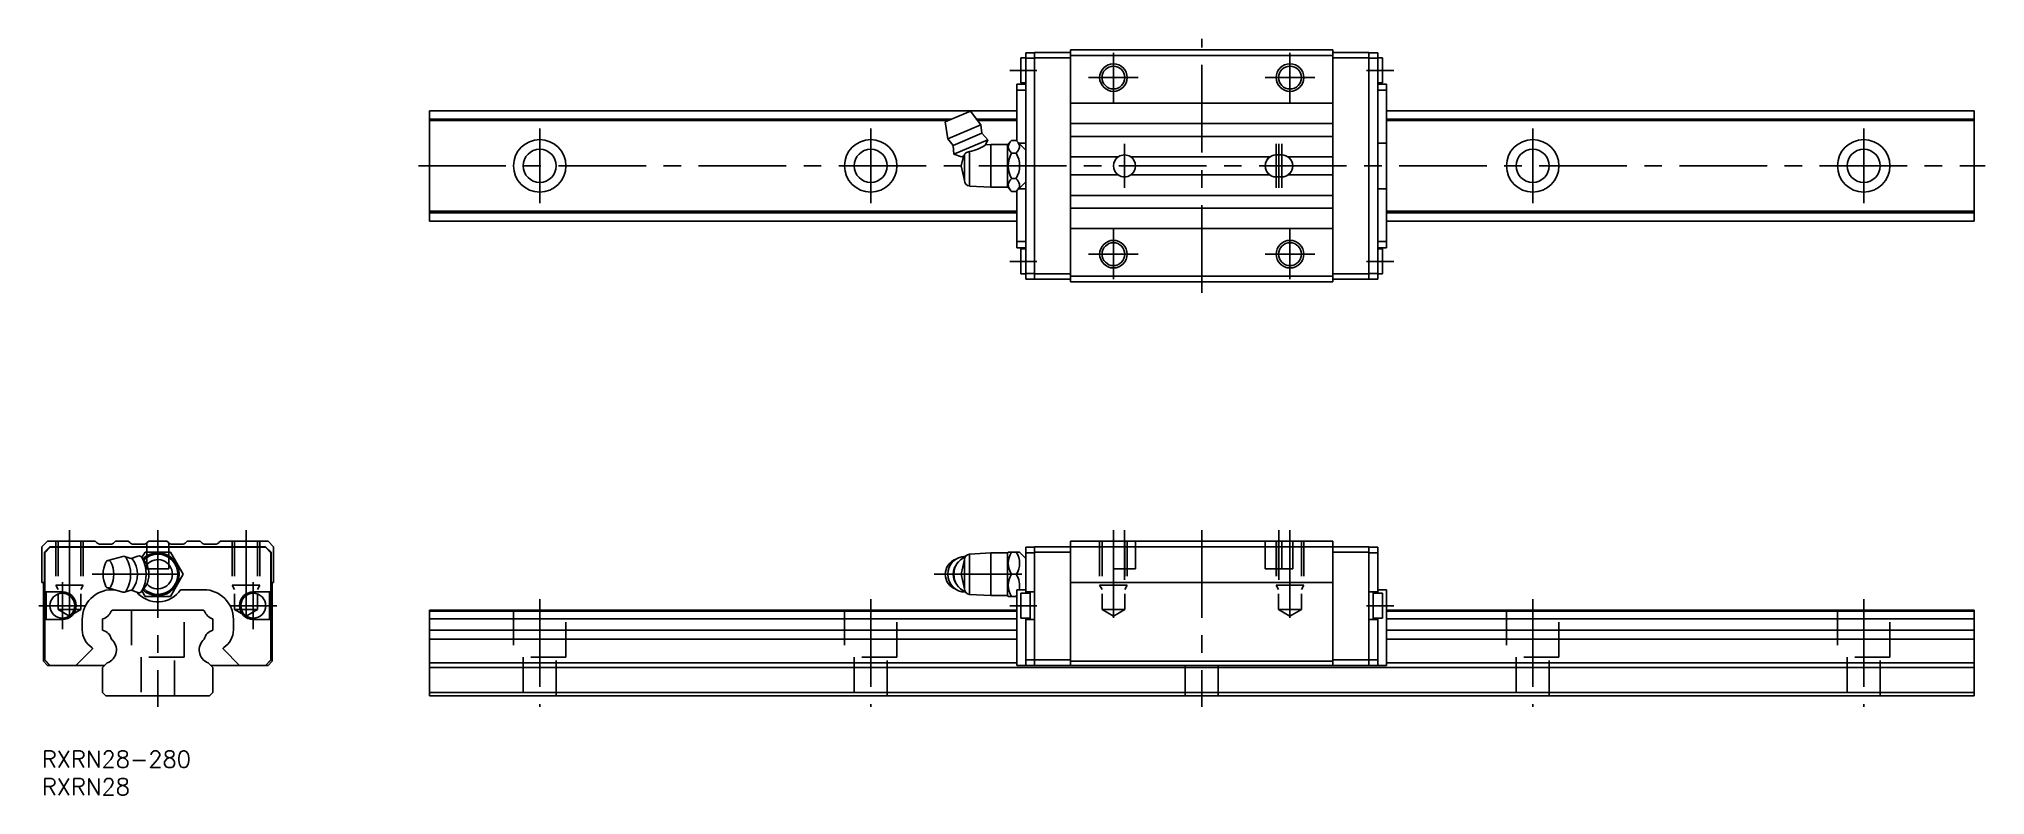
# Model space of a CAD drawing. Extents: x -1 to 352, y -8 to 129.
import ezdxf

# ---------------------------------------------------------------- set-up
doc = ezdxf.new("R2010")
doc.units = 0
doc.header["$LTSCALE"] = 0.5
doc.linetypes.add('CENTER', pattern=[50.8, 31.75, -6.35, 6.35, -6.35])
doc.linetypes.add('DASHED', pattern=[19.05, 12.7, -6.35])
for name, color, linetype in [('MSM_CENTER', 1, 'CENTER'), ('MSM_CONTINUOUS', 7, 'CONTINUOUS'), ('MSM_DASHED', 4, 'DASHED'), ('MSM_NARROW', 5, 'CONTINUOUS'), ('MSM_PART_NUMBER', 7, 'CONTINUOUS')]:
    doc.layers.add(name, color=color, linetype=linetype)
doc.styles.get("Standard").update_dxf_attribs({"font": 'txt.shx', "height": 2, "bigfont": 'bigfont.shx'})

# ---------------------------------------------------------------- blocks, each defined once
blk = doc.blocks.new('*U67')
at = {"layer": 'MSM_PART_NUMBER'}
blk.add_text('RXRN28-280', height=3, dxfattribs=at).set_placement((0, -3))
blk = doc.blocks.new('*U68')
at = {"layer": 'MSM_PART_NUMBER'}
blk.add_text('RXRN28', height=3, dxfattribs=at).set_placement((0, -8))

msp = doc.modelspace()

# ---------------------------------------------------------------- linework, layer by layer
at = {"layer": 'MSM_CENTER'}
for p, q in [((210.23, 82.99), (210.23, 128.99)), ((194.23, 117.49), (194.23, 126.49)), ((226.23, 117.49), (226.23, 126.49)), ((175.43, 123.29), (180.33, 123.29)), ((189.73, 121.99), (198.73, 121.99)), ((221.73, 121.99), (230.73, 121.99)), ((245.03, 123.29), (240.13, 123.29)), ((90.23, 112.74), (90.23, 99.24)), ((150.23, 112.74), (150.23, 99.24)), ((196.23, 109.98), (196.23, 101.99)), ((223.73, 109.99), (223.73, 101.99)), ((224.23, 109.99), (224.23, 101.99)), ((224.73, 109.99), (224.73, 101.99)), ((270.23, 112.74), (270.23, 99.24)), ((330.23, 112.74), (330.23, 99.24)), ((68.23, 105.99), (352.23, 105.99)), ((194.23, 85.49), (194.23, 94.49)), ((226.23, 85.49), (226.23, 94.49)), ((175.43, 88.69), (180.33, 88.69)), ((189.73, 89.99), (198.73, 89.99)), ((221.73, 89.99), (230.73, 89.99)), ((245.03, 88.69), (240.13, 88.69)), ((5, 40), (5, 22.41)), ((21, 40), (21, 8)), ((37, 40), (37, 22.41)), ((194.23, 40), (194.23, 22.41)), ((196.23, 40), (196.23, 31)), ((210.23, 40), (210.23, 8)), ((224.23, 40), (224.23, 31)), ((226.23, 40), (226.23, 22.41)), ((9.1, 32), (27.61, 32)), ((161.73, 32), (180.33, 32)), ((3.7, 22.05), (3.7, 30.55)), ((38.3, 22.05), (38.3, 30.55)), ((-0.55, 26.3), (7.95, 26.3)), ((34.05, 26.3), (42.55, 26.3)), ((90.23, 27.5), (90.23, 8)), ((150.23, 27.5), (150.23, 8)), ((175.43, 26.3), (180.33, 26.3)), ((245.03, 26.3), (240.13, 26.3)), ((270.23, 27.5), (270.23, 8)), ((330.23, 27.5), (330.23, 8))]:
    msp.add_line(p, q, dxfattribs=at)
at = {"layer": 'MSM_CONTINUOUS'}
for p, q in [((177.43, 125.54), (177.43, 121.04)), ((178.33, 125.54), (177.43, 125.54)), ((178.33, 85.49), (178.33, 126.49)), ((179.93, 126.49), (178.33, 126.49)), ((179.93, 125.49), (178.33, 125.49)), ((179.93, 85.44), (179.93, 126.54)), ((179.93, 126.54), (186.43, 126.54)), ((179.93, 125.54), (186.43, 125.54)), ((186.43, 126.99), (234.03, 126.99)), ((186.43, 84.99), (186.43, 126.99)), ((186.43, 125.99), (234.03, 125.99)), ((234.03, 84.99), (234.03, 126.99)), ((240.53, 126.54), (234.03, 126.54)), ((240.53, 125.54), (234.03, 125.54)), ((240.53, 126.54), (240.53, 85.44)), ((240.53, 126.49), (242.13, 126.49)), ((240.53, 125.49), (242.13, 125.49)), ((242.13, 126.49), (242.13, 85.49)), ((243.03, 125.54), (242.13, 125.54)), ((243.03, 125.54), (243.03, 121.04)), ((178.33, 120.82), (176.73, 120.82)), ((176.73, 110.46), (176.73, 120.82)), ((177.43, 121.04), (178.33, 121.04)), ((242.13, 121.04), (243.03, 121.04)), ((242.13, 120.82), (243.73, 120.82)), ((243.73, 120.82), (243.73, 91.15)), ((178.33, 119.69), (176.73, 119.69)), ((186.43, 117.34), (234.03, 117.34)), ((242.13, 119.69), (243.73, 119.69)), ((70.23, 115.99), (70.23, 95.99)), ((70.23, 115.99), (176.73, 115.99)), ((70.23, 114.47), (164.95, 114.47)), ((70.23, 114.19), (164.28, 114.19)), ((163.73, 113.95), (168.34, 115.91)), ((163.73, 113.95), (164.21, 110.89)), ((164.21, 110.89), (170.21, 113.44)), ((170.21, 113.44), (168.34, 115.91)), ((169.43, 114.47), (176.73, 114.47)), ((169.64, 114.19), (176.73, 114.19)), ((170.4, 111.89), (170.21, 113.44)), ((186.43, 113.64), (234.03, 113.64)), ((243.73, 115.99), (350.23, 115.99)), ((243.73, 114.47), (350.23, 114.47)), ((243.73, 114.19), (350.23, 114.19)), ((350.23, 115.99), (350.23, 95.99)), ((164.21, 110.89), (165.18, 109.68)), ((165.18, 109.68), (170.4, 111.89)), ((165.18, 109.68), (165.3, 108.1)), ((165.3, 108.1), (171.45, 110.71)), ((171.45, 110.71), (170.4, 111.89)), ((172.03, 109.86), (171.03, 109.8)), ((171.04, 109.79), (171.45, 110.71)), ((172.03, 102.11), (172.03, 109.86)), ((175.03, 109.86), (172.03, 109.86)), ((175.77, 110.6), (175.03, 109.86)), ((175.03, 102.11), (175.03, 109.86)), ((175.77, 110.6), (176.6, 110.6)), ((178.33, 108.86), (176.6, 110.6)), ((178.33, 110.13), (177.06, 110.13)), ((186.43, 111.34), (234.03, 111.34)), ((242.13, 110.13), (243.73, 110.13)), ((165.3, 108.1), (166.7, 107.61)), ((167.03, 107.75), (166.63, 105.99)), ((166.63, 105.99), (167.23, 103.34)), ((166.7, 107.61), (167.15, 107.8)), ((167.15, 107.8), (167.23, 107.97)), ((167.23, 103.34), (167.23, 107.97)), ((168.12, 102.34), (168.12, 108.58)), ((175.77, 108.29), (176.6, 108.29)), ((186.43, 107.64), (195.1, 107.64)), ((197.36, 107.64), (222.6, 107.64)), ((224.73, 107.99), (223.73, 107.99)), ((225.86, 107.64), (234.03, 107.64)), ((168.12, 102.34), (172.03, 102.11)), ((175.77, 103.68), (176.6, 103.68)), ((176.6, 101.37), (178.33, 103.11)), ((186.43, 104.34), (195.1, 104.34)), ((197.36, 104.34), (222.6, 104.34)), ((223.73, 103.99), (224.73, 103.99)), ((225.86, 104.34), (234.03, 104.34)), ((172.03, 102.11), (175.03, 102.11)), ((175.03, 102.11), (175.77, 101.37)), ((175.77, 101.37), (176.6, 101.37)), ((176.73, 91.15), (176.73, 101.51)), ((178.33, 101.84), (177.06, 101.84)), ((186.43, 100.64), (234.03, 100.64)), ((242.13, 101.84), (243.73, 101.84)), ((70.23, 97.79), (176.73, 97.79)), ((70.23, 97.5), (176.73, 97.5)), ((70.23, 95.99), (176.73, 95.99)), ((186.43, 98.34), (234.03, 98.34)), ((243.73, 97.79), (350.23, 97.79)), ((243.73, 97.5), (350.23, 97.5)), ((243.73, 95.99), (350.23, 95.99)), ((178.33, 92.29), (176.73, 92.29)), ((186.43, 94.64), (234.03, 94.64)), ((242.13, 92.29), (243.73, 92.29)), ((178.33, 91.15), (176.73, 91.15)), ((177.43, 90.94), (177.43, 86.44)), ((178.33, 90.94), (177.43, 90.94)), ((242.13, 91.15), (243.73, 91.15)), ((243.03, 90.94), (242.13, 90.94)), ((243.03, 90.94), (243.03, 86.44)), ((177.43, 86.44), (178.33, 86.44)), ((179.93, 86.49), (178.33, 86.49)), ((179.93, 85.49), (178.33, 85.49)), ((179.93, 86.44), (186.43, 86.44)), ((179.93, 85.44), (186.43, 85.44)), ((186.43, 85.99), (234.03, 85.99)), ((186.43, 84.99), (234.03, 84.99)), ((240.53, 86.44), (234.03, 86.44)), ((240.53, 85.44), (234.03, 85.44)), ((240.53, 86.49), (242.13, 86.49)), ((240.53, 85.49), (242.13, 85.49)), ((242.13, 86.44), (243.03, 86.44)), ((1, 38), (0, 37)), ((0, 37), (0, 30.5)), ((1.45, 37), (0.45, 36)), ((0.45, 36), (0.45, 16.5)), ((1.5, 36.9), (0.5, 35.9)), ((0.5, 35.9), (0.5, 28.8)), ((9.65, 38), (1, 38)), ((40.55, 37), (1.45, 37)), ((40.5, 36.9), (1.5, 36.9)), ((9.91, 37.74), (9.65, 38)), ((12.39, 37.45), (10.61, 37.45)), ((13.35, 38), (13.09, 37.74)), ((15.65, 38), (13.35, 38)), ((15.91, 37.74), (15.65, 38)), ((16.2, 34.86), (17.39, 35.3)), ((18.39, 37.45), (16.61, 37.45)), ((18.69, 36), (18.13, 35.02)), ((23.31, 36), (18.69, 36)), ((19.35, 38), (19.09, 37.74)), ((22.65, 38), (19.35, 38)), ((22.91, 37.74), (22.65, 38)), ((25.61, 32), (23.31, 36)), ((25.39, 37.45), (23.61, 37.45)), ((26.35, 38), (26.09, 37.74)), ((28.65, 38), (26.35, 38)), ((28.91, 37.74), (28.65, 38)), ((31.39, 37.45), (29.61, 37.45)), ((32.35, 38), (32.09, 37.74)), ((41, 38), (32.35, 38)), ((41.5, 35.9), (40.5, 36.9)), ((41.55, 36), (40.55, 37)), ((42, 37), (41, 38)), ((41.5, 28.8), (41.5, 35.9)), ((41.55, 16.5), (41.55, 36)), ((42, 30.5), (42, 37)), ((172.03, 35.88), (168.12, 35.64)), ((168.12, 28.36), (168.12, 35.64)), ((175.03, 35.88), (172.03, 35.88)), ((172.03, 28.13), (172.03, 35.88)), ((175.15, 36), (175.03, 35.88)), ((175.03, 28.13), (175.03, 35.88)), ((177.21, 36), (175.15, 36)), ((178.33, 34.88), (177.21, 36)), ((179.93, 36.9), (178.33, 36.9)), ((178.33, 28.55), (178.33, 36.9)), ((179.93, 35.9), (178.33, 35.9)), ((179.93, 15.5), (179.93, 37)), ((179.93, 37), (240.53, 37)), ((179.93, 36), (186.43, 36)), ((186.43, 38), (234.03, 38)), ((186.43, 15.5), (186.43, 38)), ((234.03, 15.5), (234.03, 38)), ((240.53, 36), (234.03, 36)), ((240.53, 37), (240.53, 15.5)), ((240.53, 36.9), (242.13, 36.9)), ((240.53, 35.9), (242.13, 35.9)), ((242.13, 36.9), (242.13, 28.55)), ((11.92, 34.48), (14.68, 35.24)), ((14.98, 35.24), (16.34, 34.82)), ((18.06, 35.11), (18.91, 34.01)), ((23.31, 28), (25.61, 32)), ((167.23, 34.65), (166.63, 32)), ((166.63, 32), (167.23, 29.35)), ((167.23, 29.35), (167.23, 34.65)), ((175.77, 32), (176.6, 32)), ((0, 30.5), (0.25, 30.5)), ((0.25, 30.5), (0.25, 16.25)), ((0.5, 28.8), (3.7, 28.8)), ((0.75, 28.8), (0.75, 23.8)), ((11.92, 29.52), (14.68, 28.76)), ((13.08, 29.2), (12.67, 29.2)), ((14.98, 28.76), (16.34, 29.18)), ((16.2, 29.14), (17.39, 28.7)), ((18.06, 28.89), (18.91, 29.99)), ((18.13, 28.98), (18.69, 28)), ((29.33, 29.2), (25.14, 29.2)), ((38.3, 28.8), (41.5, 28.8)), ((41.25, 23.8), (41.25, 28.8)), ((41.75, 16.25), (41.75, 30.5)), ((41.75, 30.5), (42, 30.5)), ((168.12, 28.36), (172.03, 28.13)), ((176.73, 28.26), (176.6, 28)), ((176.73, 15.5), (176.73, 29.2)), ((178.33, 29.2), (176.73, 29.2)), ((179.13, 28.55), (177.43, 28.55)), ((177.43, 28.55), (177.43, 24.05)), ((179.93, 28.8), (178.33, 28.8)), ((179.13, 23.8), (179.13, 28.8)), ((186.43, 30.5), (234.03, 30.5)), ((240.53, 28.8), (242.13, 28.8)), ((241.33, 23.8), (241.33, 28.8)), ((243.03, 28.55), (241.33, 28.55)), ((242.13, 29.2), (243.73, 29.2)), ((243.03, 28.55), (243.03, 24.05)), ((243.73, 15.5), (243.73, 29.2)), ((12.8, 25.5), (12.52, 25.34)), ((29.2, 25.5), (12.8, 25.5)), ((18.69, 28), (23.31, 28)), ((29.48, 25.34), (29.2, 25.5)), ((70.23, 25.5), (176.73, 25.5)), ((70.23, 10), (70.23, 25.5)), ((70.23, 25.34), (176.73, 25.34)), ((172.03, 28.13), (175.03, 28.13)), ((175.03, 28.13), (175.15, 28)), ((175.15, 28), (176.73, 28)), ((243.73, 25.5), (350.23, 25.5)), ((243.73, 25.34), (350.23, 25.34)), ((350.23, 10), (350.23, 25.5)), ((3.7, 23.8), (0.5, 23.8)), ((0.5, 23.8), (0.5, 16.5)), ((7.3, 23.83), (7.3, 21.92)), ((11, 23.94), (11, 21.86)), ((31, 21.86), (31, 23.94)), ((34.7, 21.92), (34.7, 23.83)), ((41.5, 23.8), (38.3, 23.8)), ((41.5, 16.5), (41.5, 23.8)), ((70.23, 23.94), (176.73, 23.94)), ((70.23, 21.86), (176.73, 21.86)), ((177.43, 24.05), (179.13, 24.05)), ((178.33, 15.5), (178.33, 24.05)), ((179.93, 23.8), (178.33, 23.8)), ((240.53, 23.8), (242.13, 23.8)), ((241.33, 24.05), (243.03, 24.05)), ((242.13, 24.05), (242.13, 15.5)), ((243.73, 23.94), (350.23, 23.94)), ((243.73, 21.86), (350.23, 21.86)), ((9.09, 18.42), (6.17, 15.5)), ((35.83, 15.5), (32.91, 18.42)), ((70.23, 20.24), (176.73, 20.24)), ((243.73, 20.24), (350.23, 20.24)), ((0.25, 16.25), (1, 15.5)), ((0.45, 16.5), (1.45, 15.5)), ((0.5, 16.5), (1.5, 15.5)), ((1, 15.5), (11.4, 15.5)), ((11.85, 15.95), (11, 15.1)), ((11, 15.1), (11, 10.6)), ((31, 15.1), (30.15, 15.95)), ((30.6, 15.5), (41, 15.5)), ((31, 10.6), (31, 15.1)), ((40.5, 15.5), (41.5, 16.5)), ((40.55, 15.5), (41.55, 16.5)), ((41, 15.5), (41.75, 16.25)), ((70.23, 15.95), (176.73, 15.95)), ((70.23, 15.1), (350.23, 15.1)), ((176.73, 15.5), (243.73, 15.5)), ((186.43, 16.5), (178.33, 16.5)), ((186.43, 16.25), (234.03, 16.25)), ((234.03, 16.5), (242.13, 16.5)), ((243.73, 15.95), (350.23, 15.95)), ((11, 10.6), (11.6, 10)), ((30.4, 10), (31, 10.6)), ((70.23, 10.6), (350.23, 10.6)), ((11.6, 10), (30.4, 10)), ((70.23, 10), (350.23, 10))]:
    msp.add_line(p, q, dxfattribs=at)
for centre, radius in [((194.23, 121.99), 2.07), ((226.23, 121.99), 2.07), ((90.23, 105.99), 4.75), ((150.23, 105.99), 4.75), ((270.23, 105.99), 4.75), ((330.23, 105.99), 4.75), ((90.23, 105.99), 3), ((150.23, 105.99), 3), ((270.23, 105.99), 3), ((330.23, 105.99), 3), ((194.23, 89.99), 2.07), ((226.23, 89.99), 2.07), ((3.7, 26.3), 2.25), ((38.3, 26.3), 2.25)]:
    msp.add_circle(centre, radius, dxfattribs=at)
for centre, radius, start, end in [((167.08, 115.16), 6.66, 278.9382, 306.4783), ((176.29, 109.44), 1.13, 147.819, 187.1039), ((177.67, 108.63), 2.74, 133.9659, 148.8452), ((174.7, 108.63), 2.74, 31.1548, 46.0341), ((176.08, 109.44), 1.13, 352.8961, 32.181), ((167.56, 107.96), 0.328, 145.0505, 178.7503), ((168.13, 107.45), 1.1, 107.1209, 140.1281), ((168.49, 106.6), 2.01, 100.6547, 109.631), ((177.03, 109.74), 1.91, 193.1567, 228.9785), ((179.79, 105.99), 4.64, 150.1609, 209.8391), ((175.34, 109.74), 1.91, 311.0215, 346.8433), ((172.57, 105.99), 4.64, 330.1609, 29.8391), ((196.23, 105.99), 2, 124.4115, 235.5885), ((196.23, 105.96), 2.02, 55.9202, 124.0798), ((196.23, 105.99), 2, 304.4115, 55.5885), ((223.73, 105.99), 2, 90, 270), ((223.73, 105.99), 2, 124.4115, 235.5885), ((224.73, 105.99), 2, 270, 90), ((224.73, 105.99), 2, 304.4115, 55.5885), ((168.23, 103.34), 1, 180.0008, 263.2233), ((177.03, 102.23), 1.91, 131.0215, 166.8433), ((176.29, 102.53), 1.13, 172.8961, 212.181), ((175.34, 102.23), 1.91, 13.1567, 48.9785), ((176.08, 102.53), 1.13, 327.819, 7.1039), ((196.23, 106.01), 2.02, 235.9202, 304.0798), ((177.67, 103.34), 2.74, 211.1548, 226.0341), ((174.7, 103.34), 2.74, 313.9659, 328.8452), ((10.61, 38.45), 1, 225, 270), ((12.39, 38.45), 1, 270, 315), ((16.61, 38.45), 1, 225, 270), ((17.6, 34.75), 0.589, 27.8192, 110.3634), ((21, 32), 3.88, 226.0602, 133.9398), ((18.39, 38.45), 1, 270, 315), ((21, 32), 3.64, 225.6043, 134.3957), ((23.61, 38.45), 1, 225, 270), ((25.39, 38.45), 1, 270, 315), ((29.61, 38.45), 1, 225, 270), ((31.39, 38.45), 1, 270, 315), ((168.23, 34.65), 1, 96.7767, 179.9992), ((178.69, 34), 3.54, 145.6279, 214.3721), ((173.68, 34), 3.54, 325.6279, 34.3721), ((16.19, 32), 5.1, 154.2008, 205.7992), ((12.05, 34.01), 0.495, 25.5518, 154.4482), ((7.91, 32), 5.1, 334.2008, 25.7992), ((14.82, 34.73), 0.525, 29.5122, 105.3259), ((9.99, 32), 6.08, 330.505, 29.495), ((12.66, 32), 4.63, 322.579, 37.421), ((12.47, 32), 6.41, 331.842, 28.158), ((14.85, 32), 4.53, 333.67, 26.33), ((21, 32), 2.65, 221.5195, 138.4805), ((166.61, 32), 2.87, 108.8608, 251.1392), ((167.45, 32), 3.25, 90.3935, 269.6065), ((168.21, 32), 3.03, 137.3434, 222.6566), ((168.74, 32), 3.44, 113.5657, 246.4343), ((178.69, 30), 3.54, 145.6279, 214.3721), ((173.68, 30), 3.54, 346.8903, 34.3721), ((3.7, 26.3), 2.5, 270, 90), ((12.67, 23.83), 5.37, 90, 180), ((12.05, 29.99), 0.495, 205.5521, 334.4479), ((14.82, 29.27), 0.525, 254.6741, 330.4878), ((21, 32), 5, 220.1637, 325.9589), ((17.6, 29.25), 0.589, 249.6365, 332.1807), ((29.33, 23.83), 5.37, 0, 90), ((38.3, 26.3), 2.5, 90, 270), ((168.23, 29.35), 1, 180.0008, 263.2233), ((10.52, 25.98), 2.1, 283.2606, 342.1055), ((31.48, 25.98), 2.1, 197.8945, 256.7394), ((11.07, 21.92), 3.77, 180, 237.668), ((10.52, 19.82), 2.1, 11.6299, 76.7394), ((31.48, 19.82), 2.1, 103.2606, 168.3701), ((30.93, 21.92), 3.77, 302.332, 0), ((8.95, 18.56), 0.2, 314.9997, 57.6696), ((11, 18.3), 2.5, 289.8363, 50.9443), ((31, 18.3), 2.5, 129.0557, 250.1637), ((33.05, 18.56), 0.2, 122.3304, 225.0003)]:
    msp.add_arc(centre, radius, start, end, dxfattribs=at)
at = {"layer": 'MSM_DASHED'}
for p, q in [((2.5, 38), (2.5, 30)), ((2.93, 38), (2.93, 25.6)), ((7.07, 38), (7.07, 25.6)), ((7.5, 38), (7.5, 30)), ((19, 37.66), (19, 33)), ((23, 33), (23, 37.66)), ((34.5, 38), (34.5, 30)), ((34.93, 38), (34.93, 25.6)), ((39.07, 38), (39.07, 25.6)), ((39.5, 38), (39.5, 30)), ((191.73, 38), (191.73, 30)), ((192.17, 38), (192.17, 25.6)), ((194.23, 38), (194.23, 33)), ((196.3, 38), (196.3, 25.6)), ((196.73, 38), (196.73, 30)), ((198.23, 33), (198.23, 38)), ((221.73, 38), (221.73, 33)), ((223.73, 38), (223.73, 30)), ((224.17, 38), (224.17, 25.6)), ((224.73, 33), (224.73, 38)), ((226.73, 33), (226.73, 38)), ((228.3, 38), (228.3, 25.6)), ((228.73, 38), (228.73, 30)), ((23, 33), (19, 33)), ((198.23, 33), (194.23, 33)), ((221.73, 33), (226.73, 33)), ((2.5, 30), (7.5, 30)), ((2.5, 30), (2.93, 29.25)), ((7.5, 30), (7.07, 29.25)), ((34.5, 30), (39.5, 30)), ((34.5, 30), (34.93, 29.25)), ((39.5, 30), (39.07, 29.25)), ((191.73, 30), (196.73, 30)), ((191.73, 30), (192.17, 29.25)), ((196.73, 30), (196.3, 29.25)), ((223.73, 30), (228.73, 30)), ((223.73, 30), (224.17, 29.25)), ((228.73, 30), (228.3, 29.25)), ((2.93, 25.6), (7.07, 25.6)), ((2.93, 25.6), (5, 24.41)), ((7.07, 25.6), (5, 24.41)), ((16.25, 25.5), (16.25, 17)), ((25.75, 17), (25.75, 25.5)), ((34.93, 25.6), (39.07, 25.6)), ((34.93, 25.6), (37, 24.41)), ((39.07, 25.6), (37, 24.41)), ((85.48, 25.5), (85.48, 17)), ((94.98, 17), (94.98, 25.5)), ((145.48, 25.5), (145.48, 17)), ((154.98, 17), (154.98, 25.5)), ((192.17, 25.6), (196.3, 25.6)), ((192.17, 25.6), (194.23, 24.41)), ((196.3, 25.6), (194.23, 24.41)), ((224.17, 25.6), (228.3, 25.6)), ((224.17, 25.6), (226.23, 24.41)), ((228.3, 25.6), (226.23, 24.41)), ((265.48, 25.5), (265.48, 17)), ((274.98, 17), (274.98, 25.5)), ((325.48, 25.5), (325.48, 17)), ((334.98, 17), (334.98, 25.5)), ((25.75, 17), (16.25, 17)), ((18, 17), (18, 10)), ((24, 10), (24, 17)), ((94.98, 17), (85.48, 17)), ((87.23, 17), (87.23, 10)), ((93.23, 10), (93.23, 17)), ((154.98, 17), (145.48, 17)), ((147.23, 17), (147.23, 10)), ((153.23, 10), (153.23, 17)), ((207.23, 15.5), (207.23, 10)), ((213.23, 10), (213.23, 15.5)), ((274.98, 17), (265.48, 17)), ((267.23, 17), (267.23, 10)), ((273.23, 10), (273.23, 17)), ((334.98, 17), (325.48, 17)), ((327.23, 17), (327.23, 10)), ((333.23, 10), (333.23, 17))]:
    msp.add_line(p, q, dxfattribs=at)
at = {"layer": 'MSM_NARROW'}
for centre in [(194.23, 121.99), (226.23, 121.99), (194.23, 89.99), (226.23, 89.99)]:
    msp.add_circle(centre, 2.5, dxfattribs=at)

# ---------------------------------------------------------------- block references
at = {"layer": 'MSM_CONTINUOUS'}
for name in ['*U67', '*U68']:
    msp.add_blockref(name, (0, 0), dxfattribs=at)

doc.saveas('drawing.dxf')
